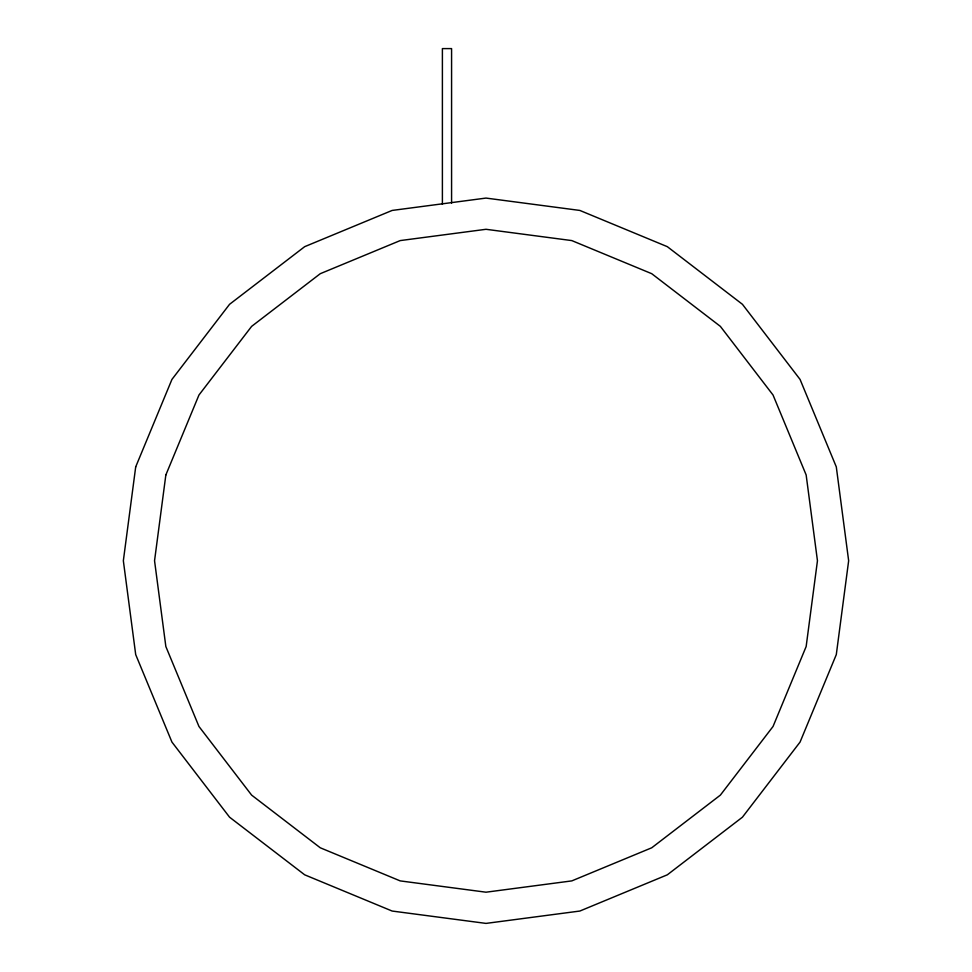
<?xml version="1.0" encoding="UTF-8"?>
<svg xmlns="http://www.w3.org/2000/svg" width="972" height="972" viewBox="0 0 972 972"><rect width="100%" height="100%" fill="white"/><g stroke="black" fill="none" stroke-linecap="round" stroke-linejoin="round"><path stroke-width="1.46" d="M451.579 203.087L451.579 48.6L442.394 48.6L442.394 204.29M135.703 466.876L123.347 560.747L135.703 654.606L171.935 742.073L229.562 817.185L304.673 874.812L392.141 911.043L486 923.4L579.859 911.043L667.327 874.812L742.438 817.185L800.065 742.073L836.297 654.606L848.653 560.747L836.297 466.876L800.065 379.42L742.438 304.309L667.327 246.669L579.859 210.438L486 198.081L392.141 210.438L304.673 246.669L229.562 304.309L171.935 379.42L135.703 466.876M165.848 474.956L154.548 560.747L165.848 646.526L198.956 726.473L251.627 795.12L320.274 847.791L400.209 880.899L486 892.199L571.791 880.899L651.726 847.791L720.374 795.12L773.044 726.473L806.153 646.526L817.452 560.747L806.153 474.956L773.044 395.021L720.374 326.373L651.726 273.691L571.791 240.582L486 229.295L400.209 240.582L320.274 273.691L251.627 326.373L198.956 395.021L165.848 474.956"/></g></svg>
